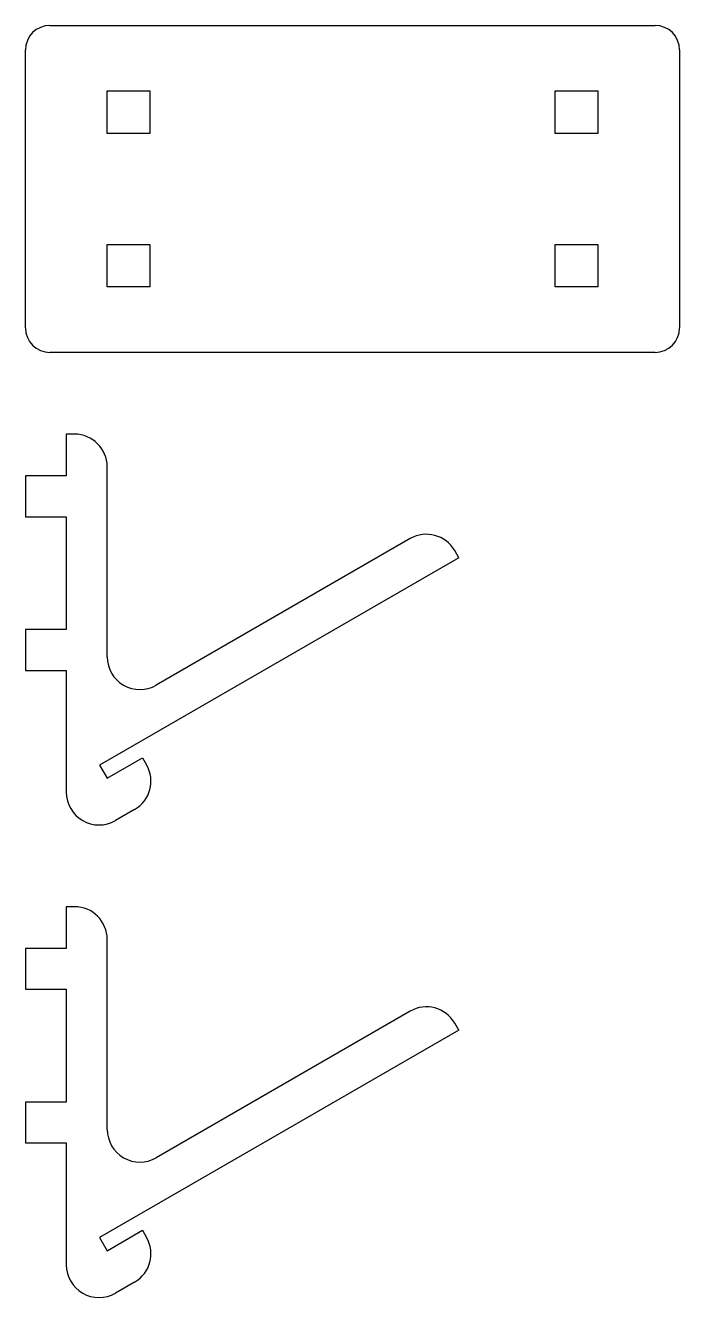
# Model space of a CAD drawing. Header units: millimetres. Extents: x 0 to 80, y 0 to 156.
import ezdxf

# ---------------------------------------------------------------- set-up
doc = ezdxf.new("R2010")
doc.units = ezdxf.units.MM
for name, color, linetype in [('Shape2DView', 7, 'CONTINUOUS'), ('Shape2DView001', 7, 'CONTINUOUS'), ('Shape2DView002', 7, 'CONTINUOUS')]:
    doc.layers.add(name, color=color, linetype=linetype)

msp = doc.modelspace()

# ---------------------------------------------------------------- linework, layer by layer
at = {"layer": 'Shape2DView'}
for p, q in [((6, 47.8179), (5, 47.8179)), ((5, 47.8179), (5, 42.7179)), ((10, 20.57), (10, 43.8179)), ((5, 42.7179), (0, 42.7179)), ((0, 42.7179), (0, 37.7179)), ((0, 37.7179), (5, 37.7179)), ((5, 37.7179), (5, 23.9179)), ((47.0452, 35.0298), (16, 17.1059)), ((53.0093, 32.6997), (9.06311, 7.32733)), ((53.0093, 32.6997), (52.5093, 33.5657)), ((0, 23.9179), (0, 18.9179)), ((5, 23.9179), (0, 23.9179)), ((0, 18.9179), (5, 18.9179)), ((5, 18.9179), (5, 4)), ((9.98811, 5.72519), (14.3182, 8.22519)), ((14.3182, 8.22519), (14.8182, 7.35916)), ((9.06311, 7.32733), (9.98811, 5.72519)), ((13.3541, 1.89506), (11, 0.5359))]:
    msp.add_line(p, q, dxfattribs=at)
for centre, start, end in [((6, 43.8179), 0, 90), ((49.0452, 31.5657), 30, 120), ((14, 20.57), 180, -60), ((11.3541, 5.35916), -60, 30), ((9, 4), -180, -60)]:
    msp.add_arc(centre, 4, start, end, dxfattribs=at)
at = {"layer": 'Shape2DView001'}
for p, q in [((6, 105.636), (5, 105.636)), ((5, 105.636), (5, 100.536)), ((10, 78.3878), (10, 101.636)), ((5, 100.536), (0, 100.536)), ((0, 100.536), (0, 95.5358)), ((0, 95.5358), (5, 95.5358)), ((5, 95.5358), (5, 81.7358)), ((47.0452, 92.8477), (16, 74.9237)), ((53.0093, 90.5175), (9.06311, 65.1452)), ((53.0093, 90.5175), (52.5093, 91.3836)), ((0, 81.7358), (0, 76.7358)), ((5, 81.7358), (0, 81.7358)), ((0, 76.7358), (5, 76.7358)), ((5, 76.7358), (5, 61.8179)), ((9.98811, 63.5431), (14.3182, 66.0431)), ((14.3182, 66.0431), (14.8182, 65.1771)), ((9.06311, 65.1452), (9.98811, 63.5431)), ((13.3541, 59.713), (11, 58.3538))]:
    msp.add_line(p, q, dxfattribs=at)
for centre, start, end in [((6, 101.636), 0, 90), ((49.0452, 89.3836), 30, 120), ((14, 78.3878), 180, -60), ((11.3541, 63.1771), -60, 30), ((9, 61.8179), 180, -60)]:
    msp.add_arc(centre, 4, start, end, dxfattribs=at)
at = {"layer": 'Shape2DView002'}
for p, q in [((3, 155.636), (77, 155.636)), ((0, 118.636), (0, 152.636)), ((80, 152.636), (80, 118.636)), ((10, 142.436), (10, 147.636)), ((10, 147.636), (15.2, 147.636)), ((15.2, 147.636), (15.2, 142.436)), ((64.8, 142.436), (64.8, 147.636)), ((64.8, 147.636), (70, 147.636)), ((70, 147.636), (70, 142.436)), ((15.2, 142.436), (10, 142.436)), ((70, 142.436), (64.8, 142.436)), ((10, 123.636), (10, 128.836)), ((10, 128.836), (15.2, 128.836)), ((15.2, 128.836), (15.2, 123.636)), ((64.8, 123.636), (64.8, 128.836)), ((64.8, 128.836), (70, 128.836)), ((70, 128.836), (70, 123.636)), ((15.2, 123.636), (10, 123.636)), ((70, 123.636), (64.8, 123.636)), ((77, 115.636), (3, 115.636))]:
    msp.add_line(p, q, dxfattribs=at)
for centre, start, end in [((3, 152.636), 90, 180), ((77, 152.636), 0, 90), ((3, 118.636), 180, -90), ((77, 118.636), -90, 0)]:
    msp.add_arc(centre, 3, start, end, dxfattribs=at)

doc.saveas('drawing.dxf')
